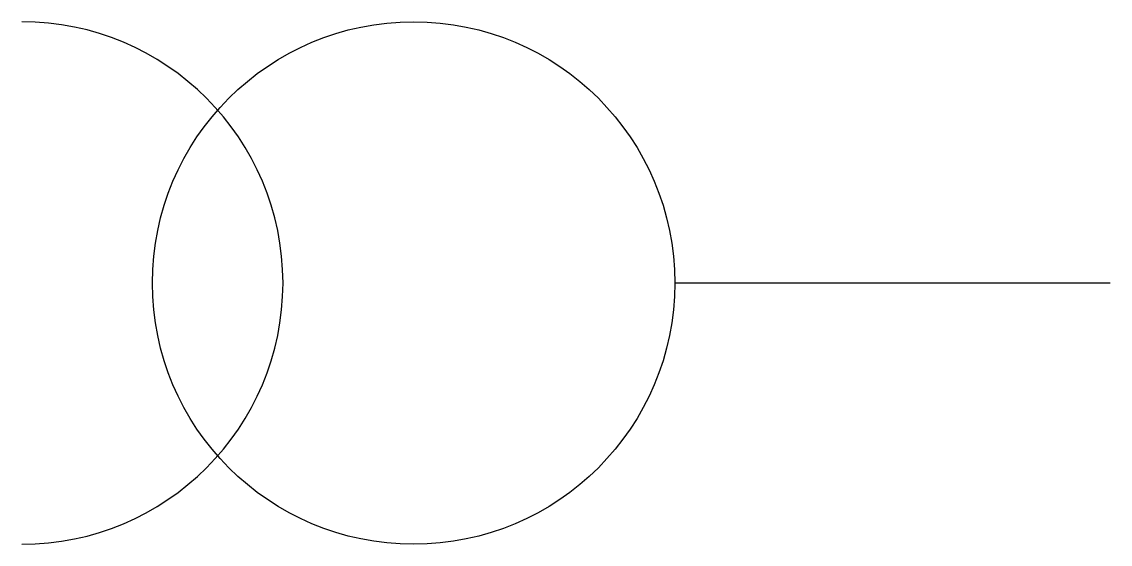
# Model space of a CAD drawing. Header units: millimetres. Extents: x -7.5 to 0, y -1.8 to 1.8.
import ezdxf

# ---------------------------------------------------------------- set-up
doc = ezdxf.new("R2010")
doc.units = ezdxf.units.MM

msp = doc.modelspace()

# ---------------------------------------------------------------- linework, layer by layer
at = {"transparency": 33554687}
msp.add_line((0, 0), (-3, 0), dxfattribs=at)
msp.add_circle((-4.8, 0), 1.8, dxfattribs=at)
msp.add_arc((-7.5, 0), 1.8, 270, 90, dxfattribs=at)

doc.saveas('drawing.dxf')
